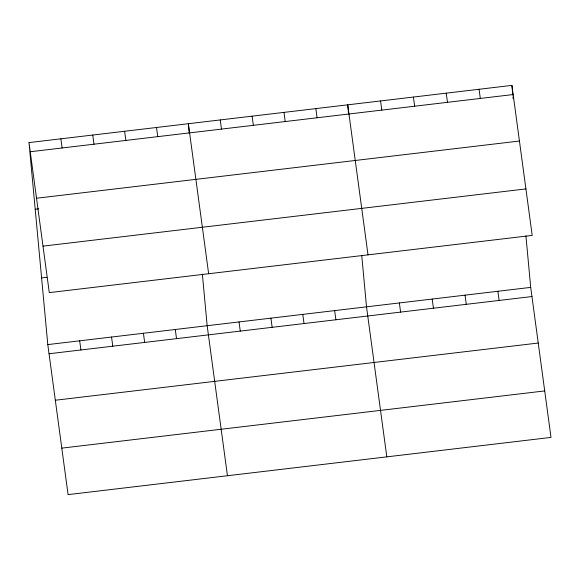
<?xml version="1.0" encoding="UTF-8"?>
<svg xmlns="http://www.w3.org/2000/svg" width="580" height="580" viewBox="0 0 580 580"><rect width="100%" height="100%" fill="white"/><g stroke="black" fill="none" stroke-linecap="round" stroke-linejoin="round"><path stroke-width="0.87" d="M29 142.593L511.915 85.383L532.201 235.407L49.285 292.617L29 142.593L47.799 344.592L68.085 494.617L551 437.407L530.714 287.383L525.915 235.835M30.24 151.75L513.155 94.547M36.526 198.237L519.441 141.027M35.206 209.249L38.744 208.829M43 246.13L525.915 188.92M41.593 277.929L46.907 277.305M47.799 344.592L530.714 287.383M49.039 353.749L531.954 296.547M55.325 400.236L538.24 343.034M61.799 448.13L544.714 390.927M479.08 89.276L480.312 98.433M497.879 291.276L499.119 300.433M446.238 93.162L447.477 102.326M465.037 295.162L466.276 304.326M413.402 97.056L414.642 106.212M432.201 299.055L433.441 308.219M380.56 100.942L381.799 110.106M399.366 302.941L400.599 312.105M368.01 254.859L347.724 104.835L348.631 114.608M386.809 456.859L366.524 306.834L361.724 255.287M315.853 108.612L317.093 117.769M334.653 310.612L335.892 319.769M283.982 112.389L285.215 121.546M302.782 314.389L304.021 323.546M252.104 116.159L253.344 125.324M270.911 318.159L272.143 327.323M220.233 119.937L221.473 129.101M239.032 321.936L240.272 331.1M208.648 273.738L188.362 123.714L189.268 133.487M227.447 475.738L207.161 325.714L202.362 274.166M156.491 127.491L157.731 136.648M175.291 329.491L176.53 338.647M124.62 131.261L125.853 140.425M143.419 333.261L144.659 342.425M92.742 135.038L93.982 144.202M111.549 337.038L112.781 346.202M60.871 138.816L62.111 147.98M79.67 340.815L80.91 349.979M511.915 85.383L512.829 95.163M512.988 96.94L513.155 98.716"/></g></svg>
